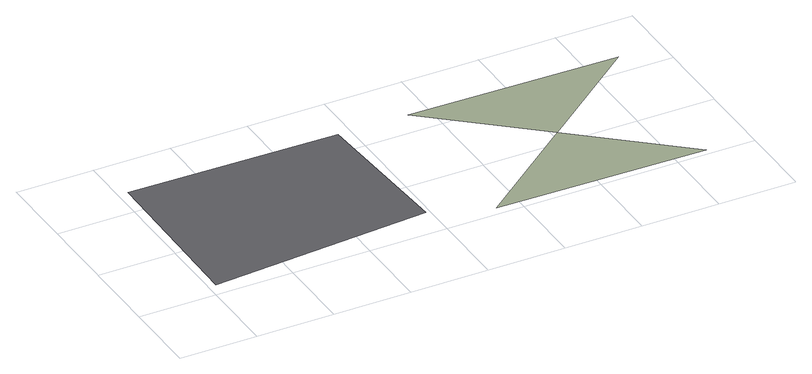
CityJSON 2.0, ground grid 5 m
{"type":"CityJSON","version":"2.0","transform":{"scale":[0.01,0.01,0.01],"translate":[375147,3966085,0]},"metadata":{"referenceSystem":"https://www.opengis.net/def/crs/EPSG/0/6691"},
"CityObjects":{
"road1":{"type":"Road","attributes":{"name":"11100-tran-1","class":"1040","function":"3"},"geometry":[{"type":"MultiSurface","lod":"1","boundaries":[[[0,1,2,3]],[[4,5,6,7]]],"semantics":{"surfaces":[{"type":"TrafficArea","function":"1000"},{"type":"AuxiliaryTrafficArea","function":"1000"}],"values":[0,1]}}]}
},
"vertices":[
[1418,1180,0],[63,1199,0],[47,90,0],[1402,71,100],[3225,1154,0],[1870,1174,0],[3209,45,0],[1854,64,0]
]}
